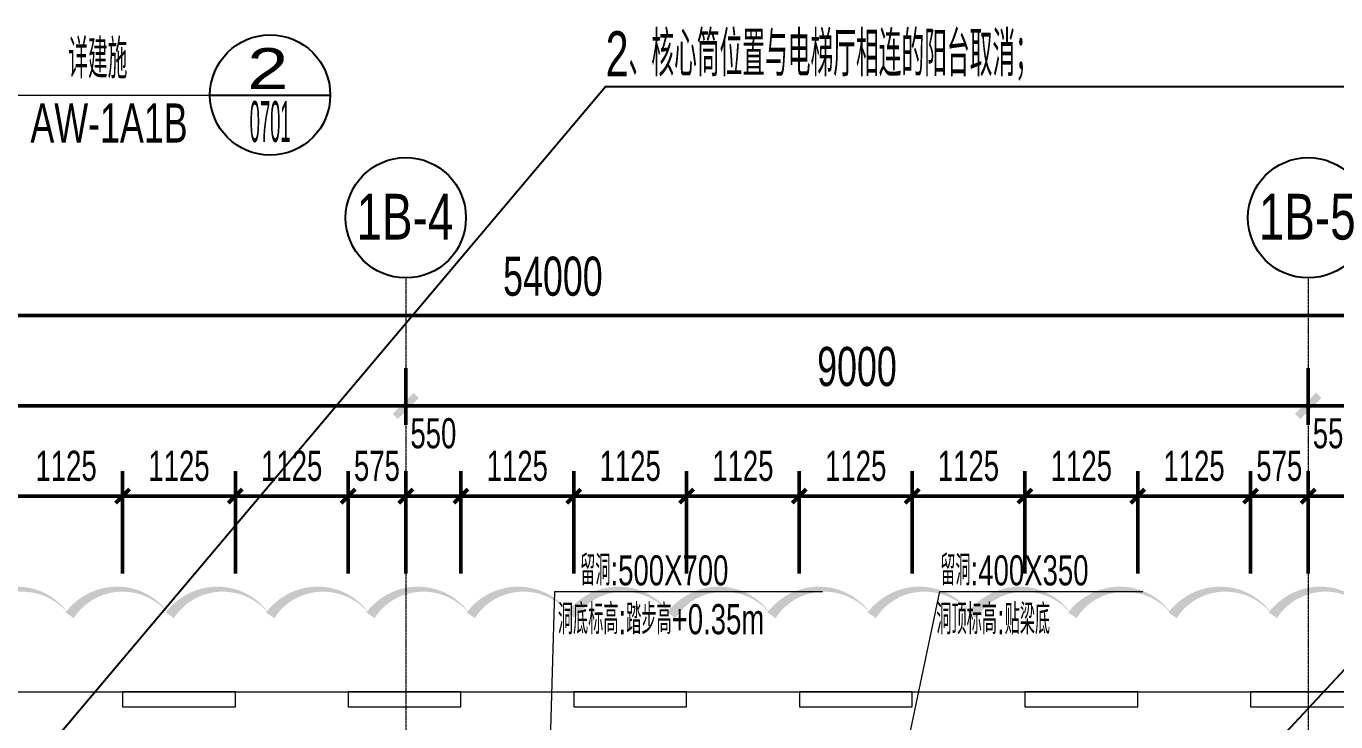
# Model space of a CAD drawing. Header units: millimetres. Extents: x 285006 to 3037698, y -2820855 to 192241.
# Drawn here: x 1078211 to 1091273, y 53816 to 60751 of the extents above; entities that cross this region are included whole.
import ezdxf
from ezdxf.enums import TextEntityAlignment as Align
from ezdxf.xclip import XClip

# ---------------------------------------------------------------- set-up
doc = ezdxf.new("R2010")
doc.units = ezdxf.units.MM
doc.header["$XCLIPFRAME"] = 2
doc.header["$PDMODE"] = 35
doc.header["$PDSIZE"] = -0.1
doc.linetypes.add('ACAD_ISO02W100', pattern=[15, 12, -3])
doc.linetypes.add('GRID-1B-4~RF$0$DOTE', pattern=[2.42, 2, -0.2, 0.02, -0.2])
doc.layers.add('20230731变更修改', color=41, linetype='Continuous')
doc.layers.add('索引-1A1B-6F1$0$PUB_SYMB_TEXT', color=7, linetype='Continuous')
for name, color, linetype, lineweight in [('A-WALL-TEMP', 2, 'ACAD_ISO02W100', 50), ('DIM-1B-6F$0$A-ANNO-DIMS', 73, 'Continuous', 18), ('EXWALL-1B-6F$0$A-FLOR-UNDR', 11, 'Continuous', 18), ('EXWALL-1B-6F$0$A-WALL-STON', 31, 'Continuous', 18), ('GRID-1B-4~RF$0$A-ANNO-GRID', 10, 'GRID-1B-4~RF$0$DOTE', 18), ('GRID-1B-4~RF$0$A-ANNO-GRID-DIMS', 117, 'Continuous', 18), ('GRID-1B-4~RF$0$A-ANNO-SYMB', 4, 'Continuous', 25), ('GRID-1B-4~RF$0$A-ANNO-TEXT', 7, 'Continuous', 25), ('GRID-1B-4~RF$0$A-SHET-TEXT', 7, 'Continuous', 25), ('VERT-IDEN-1B-4F$0$A-ANNO-TEXT', 7, 'Continuous', 25), ('VERT-IDEN-1B-4F$0$A-COND-IDEN-TEXT', 11, 'Continuous', 18), ('索引-1A1B-6F1$0$A-ANNO-BREA', 13, 'Continuous', 18), ('索引-1A1B-6F1$0$A-ANNO-SYMB', 4, 'Continuous', 25), ('索引-1A1B-6F1$0$A-ANNO-TEXT', 7, 'Continuous', 25)]:
    doc.layers.add(name, color=color, linetype=linetype, lineweight=lineweight)
doc.styles.add('DIM-1B-6F$0$HYGB2014', font='hygbsz.shx', dxfattribs={"width": 0.7, "bigfont": 'hygbhz.shx'})
doc.styles.add('GRID-1B-4~RF$0$HYGB2014', font='hygbsz.shx', dxfattribs={"width": 0.7, "bigfont": 'hygbhz.shx'})
doc.styles.add('GRID-1B-4~RF$0$STANDARD', font='hygbsz.shx', dxfattribs={"width": 0.7, "bigfont": 'hygbhz.shx'})
doc.styles.add('IDEN-1B-5F$0$HYGB2014', font='hygbsz.shx', dxfattribs={"width": 0.7, "bigfont": 'hygbhz.shx'})
doc.styles.add('VERT-IDEN-1B-4F$0$HYGB2014', font='hygbsz.shx', dxfattribs={"width": 0.7, "bigfont": 'hygbhz.shx'})
doc.styles.add('索引-1A1B-6F1$0$COMP', font='COMPLEX.shx', dxfattribs={"bigfont": 'hztxt'})
doc.styles.add('索引-1A1B-6F1$0$HYGB2014', font='hygbsz.shx', dxfattribs={"width": 0.7, "bigfont": 'hygbhz.shx'})
doc.dimstyles.new('DIM-1B-6F$0$DIMN', dxfattribs={"dimtxt": 300, "dimasz": 100, "dimexe": 250, "dimexo": 300, "dimgap": 0, "dimtad": 0, "dimdec": 0, "dimzin": 0, "dimdsep": 46, "dimtxsty": 'DIM-1B-6F$0$HYGB2014', "dimblk": 'DIM-1B-6F$0$_archtick', "dimcen": 0.09, "dimdle": 150, "dimclrt": 7, "dimazin": 0, "dimtfac": 1, "dimtdec": 0, "dimtix": 1, "dimtmove": 2, "dimatfit": 3, "dimfxl": 1, "dimtvp": 1, "dimtolj": 1, "dimtzin": 0, "dimarcsym": 0})
doc.dimstyles.new('GRID-1B-4~RF$0$HYDIMN150', dxfattribs={"dimscale": 1.5, "dimtxt": 300, "dimasz": 1, "dimexe": 250, "dimexo": 300, "dimgap": 0, "dimtad": 0, "dimdec": 0, "dimzin": 0, "dimdsep": 46, "dimtxsty": 'GRID-1B-4~RF$0$HYGB2014', "dimblk": 'GRID-1B-4~RF$0$_archtick', "dimcen": 0.09, "dimclrt": 7, "dimazin": 0, "dimtfac": 1, "dimtdec": 0, "dimtix": 1, "dimtmove": 2, "dimatfit": 3, "dimfxl": 1, "dimtvp": 1, "dimtolj": 1, "dimtzin": 0, "dimarcsym": 0})

# ---------------------------------------------------------------- blocks, each defined once
blk = doc.blocks.new('索引-1A1B-6F1$0$_index')
blk.add_line((-0.5, 0), (0.5, 0))
blk.add_circle((0, 0), 0.5)
at = {"layer": '索引-1A1B-6F1$0$PUB_SYMB_TEXT', "style": '索引-1A1B-6F1$0$COMP'}
for tag, width, p, p2 in [('1', 2.333333, (-0.17, 0.05), (0.17, 0.05)), ('-', 1.166667, (-0.17, -0.39), (0.17, -0.39))]:
    blk.add_attdef(tag, text='', height=0.34, dxfattribs=dict(at, width=width)).set_placement(p, p2, align=Align.FIT)
blk = doc.blocks.new('索引-1A1B-6F1')
at = {"layer": '索引-1A1B-6F1$0$A-ANNO-BREA'}
blk.add_line((98356848, 18775221), (98359182, 18775221), dxfattribs=at)
at = {"layer": '索引-1A1B-6F1$0$A-ANNO-SYMB', "lineweight": -3}
ref = blk.add_blockref('索引-1A1B-6F1$0$_index', (98359782, 18775221), dxfattribs=dict(at, xscale=1200, yscale=1200, zscale=1200))
ref.add_attrib('1', '2', dxfattribs={"layer": '索引-1A1B-6F1$0$A-ANNO-TEXT', "height": 408, "style": '索引-1A1B-6F1$0$HYGB2014', "width": 1.5}).set_placement((98359555, 18775281), (98359963, 18775281), align=Align.FIT)
ref.add_attrib('-', '0701', dxfattribs={"layer": '索引-1A1B-6F1$0$A-ANNO-TEXT', "height": 408, "style": '索引-1A1B-6F1$0$HYGB2014', "width": 0.323077}).set_placement((98359578, 18774753), (98359986, 18774753), align=Align.FIT)
at = {"layer": '索引-1A1B-6F1$0$A-ANNO-TEXT', "style": '索引-1A1B-6F1$0$HYGB2014', "width": 0.7}
for s, p in [('详建施', (98358358, 18775269)), ('AW-1A1B', (98358959, 18774630))]:
    blk.add_text(s, height=390, dxfattribs=at).set_placement(p, align=Align.BOTTOM_RIGHT)
blk = doc.blocks.new('VERT-IDEN-1B-4F')
at = {"layer": 'VERT-IDEN-1B-4F$0$A-COND-IDEN-TEXT'}
for points in [[(98362485, 18765572), (98362622, 18770270), (98365292, 18770270)], [(98365935, 18767772), (98366461, 18770271), (98368486, 18770271)]]:
    blk.add_lwpolyline(points, dxfattribs=at)
at = {"layer": 'VERT-IDEN-1B-4F$0$A-COND-IDEN-TEXT', "lineweight": -3}
blk.add_lwpolyline([(98373768, 18770027), (98370995, 18770027), (98367635, 18766422)], dxfattribs=at)
at = {"layer": 'VERT-IDEN-1B-4F$0$A-ANNO-TEXT', "style": 'VERT-IDEN-1B-4F$0$HYGB2014', "width": 0.7}
for s, p in [('留洞:500X700', (98362874, 18770482)), ('留洞:400X350', (98366466, 18770482)), ('洞底标高:踏步高+0.35m', (98362652, 18769995)), ('洞顶标高:贴梁底', (98366427, 18769995))]:
    blk.add_text(s, height=300, dxfattribs=at).set_placement(p, align=Align.MIDDLE_LEFT)
blk = doc.blocks.new('DIM-1B-6F$0$_archtick')
at = {"const_width": 0.4}
blk.add_lwpolyline([(-0.7, -0.7), (0.7, 0.7)], dxfattribs=at)
blk = doc.blocks.new('*D783')
at = {"layer": 'Defpoints', "color": 0, "transparency": 16777216}
for p in [(-29825, 23500), (-30950, 22429), (-29825, 22429)]:
    blk.add_point(p, dxfattribs=at)
at = {"layer": 'DIM-1B-6F$0$A-ANNO-DIMS', "color": 0, "lineweight": -2, "transparency": 16777216}
for p, q in [((-30950, 22729), (-30950, 23750)), ((-29825, 22729), (-29825, 23750)), ((-31100, 23500), (-29675, 23500))]:
    blk.add_line(p, q, dxfattribs=at)
at = {"layer": 'DIM-1B-6F$0$A-ANNO-DIMS', "color": 0, "lineweight": -2, "transparency": 16777216, "xscale": 100, "yscale": 100, "zscale": 100, "rotation": 180}
blk.add_blockref('DIM-1B-6F$0$_archtick', (-30950, 23500), dxfattribs=at)
at = {"layer": 'DIM-1B-6F$0$A-ANNO-DIMS', "color": 0, "lineweight": -2, "transparency": 16777216, "xscale": 100, "yscale": 100, "zscale": 100}
blk.add_blockref('DIM-1B-6F$0$_archtick', (-29825, 23500), dxfattribs=at)
at = {"layer": 'DIM-1B-6F$0$A-ANNO-DIMS', "color": 7, "transparency": 16777216, "insert": (-30388, 23800), "char_height": 300, "attachment_point": 5, "style": 'DIM-1B-6F$0$HYGB2014'}
blk.add_mtext('\\A1;1125', dxfattribs=at)
blk = doc.blocks.new('*D784')
at = {"layer": 'Defpoints', "color": 0, "transparency": 16777216}
for p in [(-28700, 23500), (-29825, 22429), (-28700, 22429)]:
    blk.add_point(p, dxfattribs=at)
at = {"layer": 'DIM-1B-6F$0$A-ANNO-DIMS', "color": 0, "lineweight": -2, "transparency": 16777216}
for p, q in [((-29825, 22729), (-29825, 23750)), ((-28700, 22729), (-28700, 23750)), ((-29975, 23500), (-28550, 23500))]:
    blk.add_line(p, q, dxfattribs=at)
at = {"layer": 'DIM-1B-6F$0$A-ANNO-DIMS', "color": 0, "lineweight": -2, "transparency": 16777216, "xscale": 100, "yscale": 100, "zscale": 100, "rotation": 180}
blk.add_blockref('DIM-1B-6F$0$_archtick', (-29825, 23500), dxfattribs=at)
at = {"layer": 'DIM-1B-6F$0$A-ANNO-DIMS', "color": 0, "lineweight": -2, "transparency": 16777216, "xscale": 100, "yscale": 100, "zscale": 100}
blk.add_blockref('DIM-1B-6F$0$_archtick', (-28700, 23500), dxfattribs=at)
at = {"layer": 'DIM-1B-6F$0$A-ANNO-DIMS', "color": 7, "transparency": 16777216, "insert": (-29262, 23800), "char_height": 300, "attachment_point": 5, "style": 'DIM-1B-6F$0$HYGB2014'}
blk.add_mtext('\\A1;1125', dxfattribs=at)
blk = doc.blocks.new('*D785')
at = {"layer": 'Defpoints', "color": 0, "transparency": 16777216}
for p in [(-27575, 23500), (-28700, 22429), (-27575, 22429)]:
    blk.add_point(p, dxfattribs=at)
at = {"layer": 'DIM-1B-6F$0$A-ANNO-DIMS', "color": 0, "lineweight": -2, "transparency": 16777216}
for p, q in [((-28700, 22729), (-28700, 23750)), ((-27575, 22729), (-27575, 23750)), ((-28850, 23500), (-27425, 23500))]:
    blk.add_line(p, q, dxfattribs=at)
at = {"layer": 'DIM-1B-6F$0$A-ANNO-DIMS', "color": 0, "lineweight": -2, "transparency": 16777216, "xscale": 100, "yscale": 100, "zscale": 100, "rotation": 180}
blk.add_blockref('DIM-1B-6F$0$_archtick', (-28700, 23500), dxfattribs=at)
at = {"layer": 'DIM-1B-6F$0$A-ANNO-DIMS', "color": 0, "lineweight": -2, "transparency": 16777216, "xscale": 100, "yscale": 100, "zscale": 100}
blk.add_blockref('DIM-1B-6F$0$_archtick', (-27575, 23500), dxfattribs=at)
at = {"layer": 'DIM-1B-6F$0$A-ANNO-DIMS', "color": 7, "transparency": 16777216, "insert": (-28138, 23800), "char_height": 300, "attachment_point": 5, "style": 'DIM-1B-6F$0$HYGB2014'}
blk.add_mtext('\\A1;1125', dxfattribs=at)
blk = doc.blocks.new('*D786')
at = {"layer": 'Defpoints', "color": 0, "transparency": 16777216}
for p in [(-27000, 23500), (-27575, 22429), (-27000, 22429)]:
    blk.add_point(p, dxfattribs=at)
at = {"layer": 'DIM-1B-6F$0$A-ANNO-DIMS', "color": 0, "lineweight": -2, "transparency": 16777216}
for p, q in [((-27575, 22729), (-27575, 23750)), ((-27000, 22729), (-27000, 23750)), ((-27725, 23500), (-26850, 23500))]:
    blk.add_line(p, q, dxfattribs=at)
at = {"layer": 'DIM-1B-6F$0$A-ANNO-DIMS', "color": 0, "lineweight": -2, "transparency": 16777216, "xscale": 100, "yscale": 100, "zscale": 100, "rotation": 180}
blk.add_blockref('DIM-1B-6F$0$_archtick', (-27575, 23500), dxfattribs=at)
at = {"layer": 'DIM-1B-6F$0$A-ANNO-DIMS', "color": 0, "lineweight": -2, "transparency": 16777216, "xscale": 100, "yscale": 100, "zscale": 100}
blk.add_blockref('DIM-1B-6F$0$_archtick', (-27000, 23500), dxfattribs=at)
at = {"layer": 'DIM-1B-6F$0$A-ANNO-DIMS', "color": 7, "transparency": 16777216, "insert": (-27288, 23800), "char_height": 300, "attachment_point": 5, "style": 'DIM-1B-6F$0$HYGB2014'}
blk.add_mtext('\\A1;575', dxfattribs=at)
blk = doc.blocks.new('*D787')
at = {"layer": 'Defpoints', "color": 0, "transparency": 16777216}
for p in [(-26450, 23500), (-27000, 22429), (-26450, 22429)]:
    blk.add_point(p, dxfattribs=at)
at = {"layer": 'DIM-1B-6F$0$A-ANNO-DIMS', "color": 0, "lineweight": -2, "transparency": 16777216}
for p, q in [((-27000, 22729), (-27000, 23750)), ((-26450, 22729), (-26450, 23750)), ((-27150, 23500), (-26300, 23500))]:
    blk.add_line(p, q, dxfattribs=at)
at = {"layer": 'DIM-1B-6F$0$A-ANNO-DIMS', "color": 0, "lineweight": -2, "transparency": 16777216, "xscale": 100, "yscale": 100, "zscale": 100, "rotation": 180}
blk.add_blockref('DIM-1B-6F$0$_archtick', (-27000, 23500), dxfattribs=at)
at = {"layer": 'DIM-1B-6F$0$A-ANNO-DIMS', "color": 0, "lineweight": -2, "transparency": 16777216, "xscale": 100, "yscale": 100, "zscale": 100}
blk.add_blockref('DIM-1B-6F$0$_archtick', (-26450, 23500), dxfattribs=at)
at = {"layer": 'DIM-1B-6F$0$A-ANNO-DIMS', "color": 7, "transparency": 16777216, "insert": (-26725, 24125), "char_height": 300, "attachment_point": 5, "style": 'DIM-1B-6F$0$HYGB2014'}
blk.add_mtext('\\A1;550', dxfattribs=at)
blk = doc.blocks.new('*D788')
at = {"layer": 'Defpoints', "color": 0, "transparency": 16777216}
for p in [(-25325, 23500), (-26450, 22429), (-25325, 22429)]:
    blk.add_point(p, dxfattribs=at)
at = {"layer": 'DIM-1B-6F$0$A-ANNO-DIMS', "color": 0, "lineweight": -2, "transparency": 16777216}
for p, q in [((-26450, 22729), (-26450, 23750)), ((-25325, 22729), (-25325, 23750)), ((-26600, 23500), (-25175, 23500))]:
    blk.add_line(p, q, dxfattribs=at)
at = {"layer": 'DIM-1B-6F$0$A-ANNO-DIMS', "color": 0, "lineweight": -2, "transparency": 16777216, "xscale": 100, "yscale": 100, "zscale": 100, "rotation": 180}
blk.add_blockref('DIM-1B-6F$0$_archtick', (-26450, 23500), dxfattribs=at)
at = {"layer": 'DIM-1B-6F$0$A-ANNO-DIMS', "color": 0, "lineweight": -2, "transparency": 16777216, "xscale": 100, "yscale": 100, "zscale": 100}
blk.add_blockref('DIM-1B-6F$0$_archtick', (-25325, 23500), dxfattribs=at)
at = {"layer": 'DIM-1B-6F$0$A-ANNO-DIMS', "color": 7, "transparency": 16777216, "insert": (-25888, 23800), "char_height": 300, "attachment_point": 5, "style": 'DIM-1B-6F$0$HYGB2014'}
blk.add_mtext('\\A1;1125', dxfattribs=at)
blk = doc.blocks.new('*D789')
at = {"layer": 'Defpoints', "color": 0, "transparency": 16777216}
for p in [(-24200, 23500), (-25325, 22429), (-24200, 22429)]:
    blk.add_point(p, dxfattribs=at)
at = {"layer": 'DIM-1B-6F$0$A-ANNO-DIMS', "color": 0, "lineweight": -2, "transparency": 16777216}
for p, q in [((-25325, 22729), (-25325, 23750)), ((-24200, 22729), (-24200, 23750)), ((-25475, 23500), (-24050, 23500))]:
    blk.add_line(p, q, dxfattribs=at)
at = {"layer": 'DIM-1B-6F$0$A-ANNO-DIMS', "color": 0, "lineweight": -2, "transparency": 16777216, "xscale": 100, "yscale": 100, "zscale": 100, "rotation": 180}
blk.add_blockref('DIM-1B-6F$0$_archtick', (-25325, 23500), dxfattribs=at)
at = {"layer": 'DIM-1B-6F$0$A-ANNO-DIMS', "color": 0, "lineweight": -2, "transparency": 16777216, "xscale": 100, "yscale": 100, "zscale": 100}
blk.add_blockref('DIM-1B-6F$0$_archtick', (-24200, 23500), dxfattribs=at)
at = {"layer": 'DIM-1B-6F$0$A-ANNO-DIMS', "color": 7, "transparency": 16777216, "insert": (-24762, 23800), "char_height": 300, "attachment_point": 5, "style": 'DIM-1B-6F$0$HYGB2014'}
blk.add_mtext('\\A1;1125', dxfattribs=at)
blk = doc.blocks.new('*D790')
at = {"layer": 'Defpoints', "color": 0, "transparency": 16777216}
for p in [(-23075, 23500), (-24200, 22429), (-23075, 22429)]:
    blk.add_point(p, dxfattribs=at)
at = {"layer": 'DIM-1B-6F$0$A-ANNO-DIMS', "color": 0, "lineweight": -2, "transparency": 16777216}
for p, q in [((-24200, 22729), (-24200, 23750)), ((-23075, 22729), (-23075, 23750)), ((-24350, 23500), (-22925, 23500))]:
    blk.add_line(p, q, dxfattribs=at)
at = {"layer": 'DIM-1B-6F$0$A-ANNO-DIMS', "color": 0, "lineweight": -2, "transparency": 16777216, "xscale": 100, "yscale": 100, "zscale": 100, "rotation": 180}
blk.add_blockref('DIM-1B-6F$0$_archtick', (-24200, 23500), dxfattribs=at)
at = {"layer": 'DIM-1B-6F$0$A-ANNO-DIMS', "color": 0, "lineweight": -2, "transparency": 16777216, "xscale": 100, "yscale": 100, "zscale": 100}
blk.add_blockref('DIM-1B-6F$0$_archtick', (-23075, 23500), dxfattribs=at)
at = {"layer": 'DIM-1B-6F$0$A-ANNO-DIMS', "color": 7, "transparency": 16777216, "insert": (-23638, 23800), "char_height": 300, "attachment_point": 5, "style": 'DIM-1B-6F$0$HYGB2014'}
blk.add_mtext('\\A1;1125', dxfattribs=at)
blk = doc.blocks.new('*D791')
at = {"layer": 'Defpoints', "color": 0, "transparency": 16777216}
for p in [(-21950, 23500), (-23075, 22429), (-21950, 22429)]:
    blk.add_point(p, dxfattribs=at)
at = {"layer": 'DIM-1B-6F$0$A-ANNO-DIMS', "color": 0, "lineweight": -2, "transparency": 16777216}
for p, q in [((-23075, 22729), (-23075, 23750)), ((-21950, 22729), (-21950, 23750)), ((-23225, 23500), (-21800, 23500))]:
    blk.add_line(p, q, dxfattribs=at)
at = {"layer": 'DIM-1B-6F$0$A-ANNO-DIMS', "color": 0, "lineweight": -2, "transparency": 16777216, "xscale": 100, "yscale": 100, "zscale": 100, "rotation": 180}
blk.add_blockref('DIM-1B-6F$0$_archtick', (-23075, 23500), dxfattribs=at)
at = {"layer": 'DIM-1B-6F$0$A-ANNO-DIMS', "color": 0, "lineweight": -2, "transparency": 16777216, "xscale": 100, "yscale": 100, "zscale": 100}
blk.add_blockref('DIM-1B-6F$0$_archtick', (-21950, 23500), dxfattribs=at)
at = {"layer": 'DIM-1B-6F$0$A-ANNO-DIMS', "color": 7, "transparency": 16777216, "insert": (-22512, 23800), "char_height": 300, "attachment_point": 5, "style": 'DIM-1B-6F$0$HYGB2014'}
blk.add_mtext('\\A1;1125', dxfattribs=at)
blk = doc.blocks.new('*D792')
at = {"layer": 'Defpoints', "color": 0, "transparency": 16777216}
for p in [(-20825, 23500), (-21950, 22429), (-20825, 22429)]:
    blk.add_point(p, dxfattribs=at)
at = {"layer": 'DIM-1B-6F$0$A-ANNO-DIMS', "color": 0, "lineweight": -2, "transparency": 16777216}
for p, q in [((-21950, 22729), (-21950, 23750)), ((-20825, 22729), (-20825, 23750)), ((-22100, 23500), (-20675, 23500))]:
    blk.add_line(p, q, dxfattribs=at)
at = {"layer": 'DIM-1B-6F$0$A-ANNO-DIMS', "color": 0, "lineweight": -2, "transparency": 16777216, "xscale": 100, "yscale": 100, "zscale": 100, "rotation": 180}
blk.add_blockref('DIM-1B-6F$0$_archtick', (-21950, 23500), dxfattribs=at)
at = {"layer": 'DIM-1B-6F$0$A-ANNO-DIMS', "color": 0, "lineweight": -2, "transparency": 16777216, "xscale": 100, "yscale": 100, "zscale": 100}
blk.add_blockref('DIM-1B-6F$0$_archtick', (-20825, 23500), dxfattribs=at)
at = {"layer": 'DIM-1B-6F$0$A-ANNO-DIMS', "color": 7, "transparency": 16777216, "insert": (-21388, 23800), "char_height": 300, "attachment_point": 5, "style": 'DIM-1B-6F$0$HYGB2014'}
blk.add_mtext('\\A1;1125', dxfattribs=at)
blk = doc.blocks.new('*D793')
at = {"layer": 'Defpoints', "color": 0, "transparency": 16777216}
for p in [(-19700, 23500), (-20825, 22429), (-19700, 22429)]:
    blk.add_point(p, dxfattribs=at)
at = {"layer": 'DIM-1B-6F$0$A-ANNO-DIMS', "color": 0, "lineweight": -2, "transparency": 16777216}
for p, q in [((-20825, 22729), (-20825, 23750)), ((-19700, 22729), (-19700, 23750)), ((-20975, 23500), (-19550, 23500))]:
    blk.add_line(p, q, dxfattribs=at)
at = {"layer": 'DIM-1B-6F$0$A-ANNO-DIMS', "color": 0, "lineweight": -2, "transparency": 16777216, "xscale": 100, "yscale": 100, "zscale": 100, "rotation": 180}
blk.add_blockref('DIM-1B-6F$0$_archtick', (-20825, 23500), dxfattribs=at)
at = {"layer": 'DIM-1B-6F$0$A-ANNO-DIMS', "color": 0, "lineweight": -2, "transparency": 16777216, "xscale": 100, "yscale": 100, "zscale": 100}
blk.add_blockref('DIM-1B-6F$0$_archtick', (-19700, 23500), dxfattribs=at)
at = {"layer": 'DIM-1B-6F$0$A-ANNO-DIMS', "color": 7, "transparency": 16777216, "insert": (-20262, 23800), "char_height": 300, "attachment_point": 5, "style": 'DIM-1B-6F$0$HYGB2014'}
blk.add_mtext('\\A1;1125', dxfattribs=at)
blk = doc.blocks.new('*D794')
at = {"layer": 'Defpoints', "color": 0, "transparency": 16777216}
for p in [(-18575, 23500), (-19700, 22429), (-18575, 22429)]:
    blk.add_point(p, dxfattribs=at)
at = {"layer": 'DIM-1B-6F$0$A-ANNO-DIMS', "color": 0, "lineweight": -2, "transparency": 16777216}
for p, q in [((-19700, 22729), (-19700, 23750)), ((-18575, 22729), (-18575, 23750)), ((-19850, 23500), (-18425, 23500))]:
    blk.add_line(p, q, dxfattribs=at)
at = {"layer": 'DIM-1B-6F$0$A-ANNO-DIMS', "color": 0, "lineweight": -2, "transparency": 16777216, "xscale": 100, "yscale": 100, "zscale": 100, "rotation": 180}
blk.add_blockref('DIM-1B-6F$0$_archtick', (-19700, 23500), dxfattribs=at)
at = {"layer": 'DIM-1B-6F$0$A-ANNO-DIMS', "color": 0, "lineweight": -2, "transparency": 16777216, "xscale": 100, "yscale": 100, "zscale": 100}
blk.add_blockref('DIM-1B-6F$0$_archtick', (-18575, 23500), dxfattribs=at)
at = {"layer": 'DIM-1B-6F$0$A-ANNO-DIMS', "color": 7, "transparency": 16777216, "insert": (-19138, 23800), "char_height": 300, "attachment_point": 5, "style": 'DIM-1B-6F$0$HYGB2014'}
blk.add_mtext('\\A1;1125', dxfattribs=at)
blk = doc.blocks.new('*D795')
at = {"layer": 'Defpoints', "color": 0, "transparency": 16777216}
for p in [(-18000, 23500), (-18575, 22429), (-18000, 22429)]:
    blk.add_point(p, dxfattribs=at)
at = {"layer": 'DIM-1B-6F$0$A-ANNO-DIMS', "color": 0, "lineweight": -2, "transparency": 16777216}
for p, q in [((-18575, 22729), (-18575, 23750)), ((-18000, 22729), (-18000, 23750)), ((-18725, 23500), (-17850, 23500))]:
    blk.add_line(p, q, dxfattribs=at)
at = {"layer": 'DIM-1B-6F$0$A-ANNO-DIMS', "color": 0, "lineweight": -2, "transparency": 16777216, "xscale": 100, "yscale": 100, "zscale": 100, "rotation": 180}
blk.add_blockref('DIM-1B-6F$0$_archtick', (-18575, 23500), dxfattribs=at)
at = {"layer": 'DIM-1B-6F$0$A-ANNO-DIMS', "color": 0, "lineweight": -2, "transparency": 16777216, "xscale": 100, "yscale": 100, "zscale": 100}
blk.add_blockref('DIM-1B-6F$0$_archtick', (-18000, 23500), dxfattribs=at)
at = {"layer": 'DIM-1B-6F$0$A-ANNO-DIMS', "color": 7, "transparency": 16777216, "insert": (-18288, 23800), "char_height": 300, "attachment_point": 5, "style": 'DIM-1B-6F$0$HYGB2014'}
blk.add_mtext('\\A1;575', dxfattribs=at)
blk = doc.blocks.new('*D796')
at = {"layer": 'Defpoints', "color": 0, "transparency": 16777216}
for p in [(-17450, 23500), (-18000, 22429), (-17450, 22429)]:
    blk.add_point(p, dxfattribs=at)
at = {"layer": 'DIM-1B-6F$0$A-ANNO-DIMS', "color": 0, "lineweight": -2, "transparency": 16777216}
for p, q in [((-18000, 22729), (-18000, 23750)), ((-17450, 22729), (-17450, 23750)), ((-18150, 23500), (-17300, 23500))]:
    blk.add_line(p, q, dxfattribs=at)
at = {"layer": 'DIM-1B-6F$0$A-ANNO-DIMS', "color": 0, "lineweight": -2, "transparency": 16777216, "xscale": 100, "yscale": 100, "zscale": 100, "rotation": 180}
blk.add_blockref('DIM-1B-6F$0$_archtick', (-18000, 23500), dxfattribs=at)
at = {"layer": 'DIM-1B-6F$0$A-ANNO-DIMS', "color": 0, "lineweight": -2, "transparency": 16777216, "xscale": 100, "yscale": 100, "zscale": 100}
blk.add_blockref('DIM-1B-6F$0$_archtick', (-17450, 23500), dxfattribs=at)
at = {"layer": 'DIM-1B-6F$0$A-ANNO-DIMS', "color": 7, "transparency": 16777216, "insert": (-17725, 24125), "char_height": 300, "attachment_point": 5, "style": 'DIM-1B-6F$0$HYGB2014'}
blk.add_mtext('\\A1;550', dxfattribs=at)
blk = doc.blocks.new('EXWALL-1B-6F$0$幕墙-1125陶板单元')
blk.add_lwpolyline([(-562.5, 150), (562.5, 150), (562.5, 0), (-562.5, 0)], close=True)
blk = doc.blocks.new('EXWALL-1B-6F')
at = {"layer": 'EXWALL-1B-6F$0$A-FLOR-UNDR'}
blk.add_lwpolyline([(98333335, 18769022), (98333335, 18769272), (98374885, 18769272), (98374885, 18768822)], dxfattribs=at)
at = {"layer": 'EXWALL-1B-6F$0$A-WALL-STON', "xscale": -1, "rotation": 180}
for p in [(98358873, 18769272), (98361123, 18769272), (98363373, 18769272), (98365623, 18769272), (98367873, 18769272), (98370123, 18769272)]:
    blk.add_blockref('EXWALL-1B-6F$0$幕墙-1125陶板单元', p, dxfattribs=at)
blk = doc.blocks.new('GRID-1B-4~RF$0$_archtick')
at = {"const_width": 0.5}
blk.add_lwpolyline([(-0.7, -0.7), (0.7, 0.7)], dxfattribs=at)
blk = doc.blocks.new('*D642')
at = {"layer": 'Defpoints', "color": 0, "transparency": 16777216}
for p in [(98361135, 18772122), (98352135, 18771482), (98361135, 18771482)]:
    blk.add_point(p, dxfattribs=at)
at = {"layer": 'GRID-1B-4~RF$0$A-ANNO-GRID-DIMS', "color": 0, "lineweight": -2, "transparency": 16777216}
for p, q in [((98352135, 18771932), (98352135, 18772497)), ((98361135, 18771932), (98361135, 18772497)), ((98352135, 18772122), (98361135, 18772122))]:
    blk.add_line(p, q, dxfattribs=at)
at = {"layer": 'GRID-1B-4~RF$0$A-ANNO-GRID-DIMS', "color": 0, "lineweight": -2, "transparency": 16777216, "xscale": 150, "yscale": 150, "zscale": 150, "rotation": 180}
blk.add_blockref('GRID-1B-4~RF$0$_archtick', (98352135, 18772122), dxfattribs=at)
at = {"layer": 'GRID-1B-4~RF$0$A-ANNO-GRID-DIMS', "color": 0, "lineweight": -2, "transparency": 16777216, "xscale": 150, "yscale": 150, "zscale": 150}
blk.add_blockref('GRID-1B-4~RF$0$_archtick', (98361135, 18772122), dxfattribs=at)
at = {"layer": 'GRID-1B-4~RF$0$A-ANNO-GRID-DIMS', "color": 7, "lineweight": -3, "transparency": 16777216, "insert": (98356635, 18772512), "char_height": 390, "attachment_point": 5, "style": 'GRID-1B-4~RF$0$HYGB2014'}
blk.add_mtext('\\A1;9000', dxfattribs=at)
blk = doc.blocks.new('*D643')
at = {"layer": 'Defpoints', "color": 0, "transparency": 16777216}
for p in [(98370135, 18772122), (98361135, 18771482), (98370135, 18771482)]:
    blk.add_point(p, dxfattribs=at)
at = {"layer": 'GRID-1B-4~RF$0$A-ANNO-GRID-DIMS', "color": 0, "lineweight": -2, "transparency": 16777216}
for p, q in [((98361135, 18771932), (98361135, 18772497)), ((98370135, 18771932), (98370135, 18772497)), ((98361135, 18772122), (98370135, 18772122))]:
    blk.add_line(p, q, dxfattribs=at)
at = {"layer": 'GRID-1B-4~RF$0$A-ANNO-GRID-DIMS', "color": 0, "lineweight": -2, "transparency": 16777216, "xscale": 150, "yscale": 150, "zscale": 150, "rotation": 180}
blk.add_blockref('GRID-1B-4~RF$0$_archtick', (98361135, 18772122), dxfattribs=at)
at = {"layer": 'GRID-1B-4~RF$0$A-ANNO-GRID-DIMS', "color": 0, "lineweight": -2, "transparency": 16777216, "xscale": 150, "yscale": 150, "zscale": 150}
blk.add_blockref('GRID-1B-4~RF$0$_archtick', (98370135, 18772122), dxfattribs=at)
at = {"layer": 'GRID-1B-4~RF$0$A-ANNO-GRID-DIMS', "color": 7, "lineweight": -3, "transparency": 16777216, "insert": (98365635, 18772512), "char_height": 390, "attachment_point": 5, "style": 'GRID-1B-4~RF$0$HYGB2014'}
blk.add_mtext('\\A1;9000', dxfattribs=at)
blk = doc.blocks.new('*D644')
at = {"layer": 'Defpoints', "color": 0, "transparency": 16777216}
for p in [(98379135, 18772122), (98370135, 18771482), (98379135, 18771482)]:
    blk.add_point(p, dxfattribs=at)
at = {"layer": 'GRID-1B-4~RF$0$A-ANNO-GRID-DIMS', "color": 0, "lineweight": -2, "transparency": 16777216}
for p, q in [((98370135, 18771932), (98370135, 18772497)), ((98379135, 18771932), (98379135, 18772497)), ((98370135, 18772122), (98379135, 18772122))]:
    blk.add_line(p, q, dxfattribs=at)
at = {"layer": 'GRID-1B-4~RF$0$A-ANNO-GRID-DIMS', "color": 0, "lineweight": -2, "transparency": 16777216, "xscale": 150, "yscale": 150, "zscale": 150, "rotation": 180}
blk.add_blockref('GRID-1B-4~RF$0$_archtick', (98370135, 18772122), dxfattribs=at)
at = {"layer": 'GRID-1B-4~RF$0$A-ANNO-GRID-DIMS', "color": 0, "lineweight": -2, "transparency": 16777216, "xscale": 150, "yscale": 150, "zscale": 150}
blk.add_blockref('GRID-1B-4~RF$0$_archtick', (98379135, 18772122), dxfattribs=at)
at = {"layer": 'GRID-1B-4~RF$0$A-ANNO-GRID-DIMS', "color": 7, "lineweight": -3, "transparency": 16777216, "insert": (98374635, 18772512), "char_height": 390, "attachment_point": 5, "style": 'GRID-1B-4~RF$0$HYGB2014'}
blk.add_mtext('\\A1;9000', dxfattribs=at)
blk = doc.blocks.new('*D648')
at = {"layer": 'Defpoints', "color": 0, "transparency": 16777216}
for p in [(98388135, 18773022), (98334135, 18771782), (98388135, 18771782)]:
    blk.add_point(p, dxfattribs=at)
at = {"layer": 'GRID-1B-4~RF$0$A-ANNO-GRID-DIMS', "color": 0, "lineweight": -2, "transparency": 16777216}
for p, q in [((98334135, 18772232), (98334135, 18773397)), ((98388135, 18772232), (98388135, 18773397)), ((98334135, 18773022), (98388135, 18773022))]:
    blk.add_line(p, q, dxfattribs=at)
at = {"layer": 'GRID-1B-4~RF$0$A-ANNO-GRID-DIMS', "color": 0, "lineweight": -2, "transparency": 16777216, "xscale": 150, "yscale": 150, "zscale": 150, "rotation": 180}
blk.add_blockref('GRID-1B-4~RF$0$_archtick', (98334135, 18773022), dxfattribs=at)
at = {"layer": 'GRID-1B-4~RF$0$A-ANNO-GRID-DIMS', "color": 0, "lineweight": -2, "transparency": 16777216, "xscale": 150, "yscale": 150, "zscale": 150}
blk.add_blockref('GRID-1B-4~RF$0$_archtick', (98388135, 18773022), dxfattribs=at)
at = {"layer": 'GRID-1B-4~RF$0$A-ANNO-GRID-DIMS', "color": 7, "lineweight": -3, "transparency": 16777216, "insert": (98362602, 18773412), "char_height": 390, "attachment_point": 5, "style": 'GRID-1B-4~RF$0$HYGB2014'}
blk.add_mtext('\\A1;54000', dxfattribs=at)
blk = doc.blocks.new('GRID-1B-4~RF$0$_axiso')
blk.add_circle((0, 0), 0.5)
at = {"layer": 'GRID-1B-4~RF$0$A-SHET-TEXT', "style": 'GRID-1B-4~RF$0$STANDARD', "width": 2.471841}
blk.add_attdef('A', text='', height=0.38, dxfattribs=at).set_placement((-0.41, -0.181), (0.395, -0.181), align=Align.FIT)
blk = doc.blocks.new('GRID-1B-4~RF')
at = {"layer": 'GRID-1B-4~RF$0$A-ANNO-GRID', "ltscale": 1.5}
for p, q in [((98361135, 18773397.1), (98361135, 18742447.1)), ((98370135, 18773397.1), (98370135, 18742447.1))]:
    blk.add_line(p, q, dxfattribs=at)
at = {"layer": 'GRID-1B-4~RF$0$A-ANNO-SYMB'}
ref = blk.add_blockref('GRID-1B-4~RF$0$_axiso', (98361135, 18773997.1), dxfattribs=dict(at, xscale=1200, yscale=1200))
ref.add_attrib('A', '1B-4', dxfattribs={"layer": 'GRID-1B-4~RF$0$A-ANNO-TEXT', "height": 456, "style": 'GRID-1B-4~RF$0$HYGB2014', "width": 0.570425}).set_placement((98360642.9, 18773780.1), (98361609, 18773780.1), align=Align.FIT)
ref = blk.add_blockref('GRID-1B-4~RF$0$_axiso', (98370135, 18773997.1), dxfattribs=dict(at, xscale=1200, yscale=1200))
ref.add_attrib('A', '1B-5', dxfattribs={"layer": 'GRID-1B-4~RF$0$A-ANNO-TEXT', "height": 456, "style": 'GRID-1B-4~RF$0$HYGB2014', "width": 0.577833}).set_placement((98369642.9, 18773780.1), (98370609, 18773780.1), align=Align.FIT)
at = {"layer": 'GRID-1B-4~RF$0$A-ANNO-GRID-DIMS', "color": 117, "lineweight": -3}
dim = blk.add_linear_dim(base=(98388135, 18773022.1), p1=(98334135, 18771781.5), p2=(98388135, 18771781.5), dimstyle='GRID-1B-4~RF$0$HYDIMN150', override={"dimtxt": 260, "dimasz": 100}, dxfattribs=at)
dim.commit()
dim.dimension.update_dxf_attribs({"geometry": '*D648', "text_midpoint": (98362602.1, 18773412.1), "dimtype": 128})
for base, p1, p2, picture, middle in [((98361135, 18772122.1), (98352135, 18771481.5), (98361135, 18771481.5), '*D642', (98356635, 18772512.1)), ((98370135, 18772122.1), (98361135, 18771481.5), (98370135, 18771481.5), '*D643', (98365635, 18772512.1)), ((98379135, 18772122.1), (98370135, 18771481.5), (98379135, 18771481.5), '*D644', (98374635, 18772512.1))]:
    dim = blk.add_linear_dim(base=base, p1=p1, p2=p2, dimstyle='GRID-1B-4~RF$0$HYDIMN150', override={"dimtxt": 260, "dimasz": 100}, dxfattribs=at)
    dim.commit()
    dim.dimension.update_dxf_attribs({"geometry": picture, "text_midpoint": middle})
blk = doc.blocks.new('A$C6D7E459B')
at = {"layer": '20230731变更修改'}
blk.add_lwpolyline([(-30772.4, 20752.7), (-25007.1, 27584.5), (-17172.5, 27584.5)], dxfattribs=at)
blk.add_lwpolyline([(-17352.6, 22311.8, 0, 100, 0.5205671), (-18352.6, 22311.8, 0, 100, 0.5205671), (-19352.6, 22311.8, 0, 100, 0.5205671), (-20352.6, 22311.8, 0, 100, 0.5205671), (-21352.6, 22311.8, 0, 100, 0.5205671), (-22352.6, 22311.8, 0, 100, 0.5205671), (-23352.6, 22311.8, 0, 100, 0.5205671), (-24352.6, 22311.8, 0, 100, 0.5205671), (-25352.6, 22311.8, 0, 100, 0.5205671), (-26352.6, 22311.8, 0, 100, 0.5205671), (-27352.6, 22311.8, 0, 100, 0.5205671), (-28352.6, 22311.8, 0, 100, 0.5205671), (-29352.6, 22311.8, 0, 100, 0.5205671), (-30352.6, 22311.8, 0, 100, 0.5205671), (-31352.6, 22311.8, 0, 100, 0.5205671)], format="xyseb", dxfattribs=at)
ref = blk.add_blockref('索引-1A1B-6F1', (-98388135, -18747722.1))
XClip(ref).set_block_clipping_path([(98319735.0140507817, 18739922.1058121212), (98398410.0140506476, 18781972.1058121212)])
for name in ['GRID-1B-4~RF', 'VERT-IDEN-1B-4F', 'EXWALL-1B-6F']:
    blk.add_blockref(name, (-98388135, -18747722.1))
at = {"layer": '20230731变更修改', "style": 'IDEN-1B-5F$0$HYGB2014', "width": 0.7}
blk.add_text('2、核心筒位置与电梯厅相连的阳台取消；', height=450, dxfattribs=at).set_placement((-25007.1, 27684.5))
at = {"layer": 'DIM-1B-6F$0$A-ANNO-DIMS'}
for base, p1, p2, picture, middle in [((-26450, 23500), (-27000, 22429.1), (-26450, 22429.1), '*D787', (-26725, 24125)), ((-17450, 23500), (-18000, 22429.1), (-17450, 22429.1), '*D796', (-17725, 24125))]:
    dim = blk.add_linear_dim(base=base, p1=p1, p2=p2, angle=0, dimstyle='DIM-1B-6F$0$DIMN', dxfattribs=at)
    dim.commit()
    dim.dimension.update_dxf_attribs({"geometry": picture, "text_midpoint": middle, "dimtype": 129})
for p1, p2, picture, middle in [((-30950, 22429.1), (-29825, 22429.1), '*D783', (-30387.5, 23800)), ((-29825, 22429.1), (-28700, 22429.1), '*D784', (-29262.5, 23800)), ((-28700, 22429.1), (-27575, 22429.1), '*D785', (-28137.5, 23800)), ((-27575, 22429.1), (-27000, 22429.1), '*D786', (-27287.5, 23800)), ((-26450, 22429.1), (-25325, 22429.1), '*D788', (-25887.5, 23800)), ((-25325, 22429.1), (-24200, 22429.1), '*D789', (-24762.5, 23800)), ((-24200, 22429.1), (-23075, 22429.1), '*D790', (-23637.5, 23800)), ((-23075, 22429.1), (-21950, 22429.1), '*D791', (-22512.5, 23800)), ((-21950, 22429.1), (-20825, 22429.1), '*D792', (-21387.5, 23800)), ((-20825, 22429.1), (-19700, 22429.1), '*D793', (-20262.5, 23800)), ((-19700, 22429.1), (-18575, 22429.1), '*D794', (-19137.5, 23800)), ((-18575, 22429.1), (-18000, 22429.1), '*D795', (-18287.5, 23800))]:
    dim = blk.add_aligned_dim(p1=p1, p2=p2, distance=1070.9, dimstyle='DIM-1B-6F$0$DIMN', dxfattribs=at)
    dim.commit()
    dim.dimension.update_dxf_attribs({"geometry": picture, "text_midpoint": middle})

msp = doc.modelspace()

# ---------------------------------------------------------------- block references
at = {"layer": 'A-WALL-TEMP'}
msp.add_blockref('A$C6D7E459B', (1108997.1, 32566.3), dxfattribs=at)

doc.saveas('drawing.dxf')
